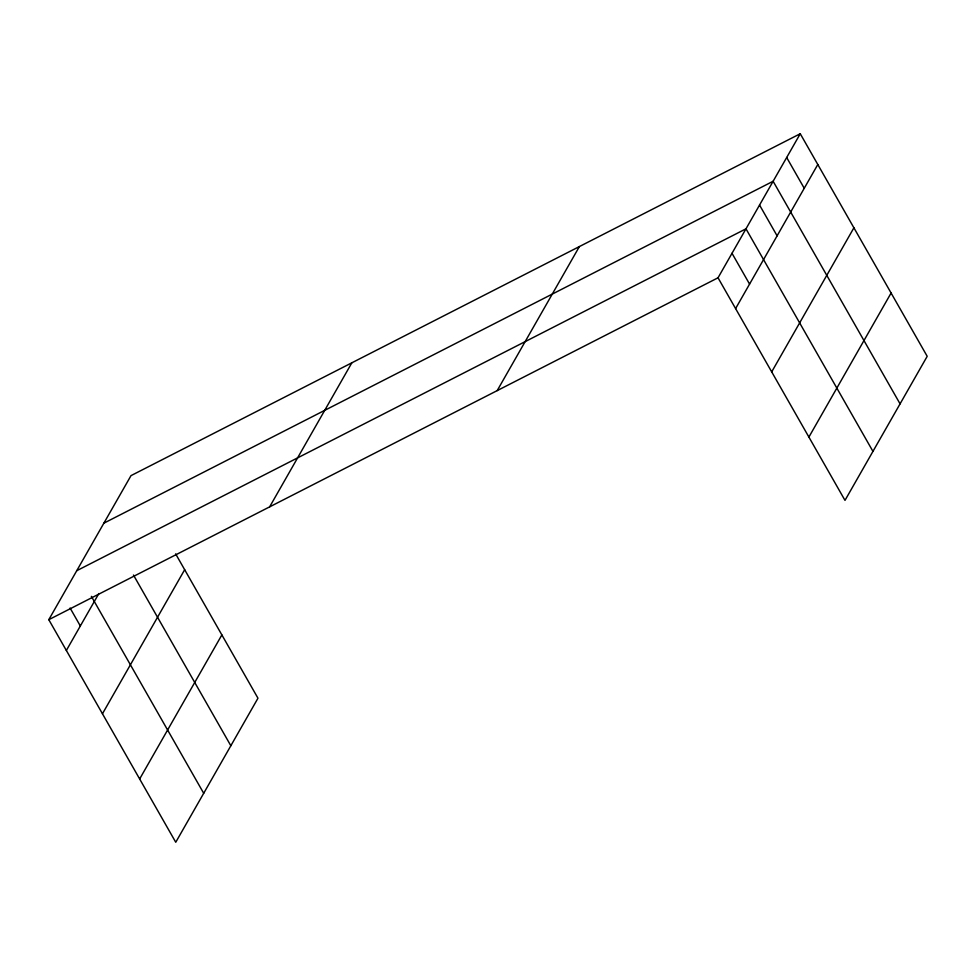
<?xml version="1.0" encoding="UTF-8"?>
<svg xmlns="http://www.w3.org/2000/svg" width="976" height="976" viewBox="0 0 976 976"><rect width="100%" height="100%" fill="white"/><g stroke="black" fill="none" stroke-linecap="round" stroke-linejoin="round"><path stroke-width="1.46" d="M175.643 553.88L257.969 698.206L175.753 842.264L48.8 619.687L131.004 475.629L800.247 133.736L927.2 356.313L844.996 500.371L718.031 277.794L800.247 133.736M66.356 650.467L98.832 593.567M102.456 713.761L184.671 569.703M269.644 506.861L351.848 362.804M139.653 778.982L221.869 634.912M497.187 390.62L579.39 246.562M735.599 308.575L817.803 164.517M771.699 371.868L853.902 227.811M808.897 437.077L891.1 293.02M103.883 523.173L773.114 181.268L900.067 403.857M76.75 570.704L745.981 228.811L872.947 451.388M48.8 619.687L718.031 277.794M786.68 157.502L804.236 188.283M759.548 205.033L777.103 235.826M732.012 253.296L749.568 284.089M133.468 575.047L230.836 745.749M91.378 596.36L203.703 793.293M70.089 608.024L80.337 625.982"/></g></svg>
